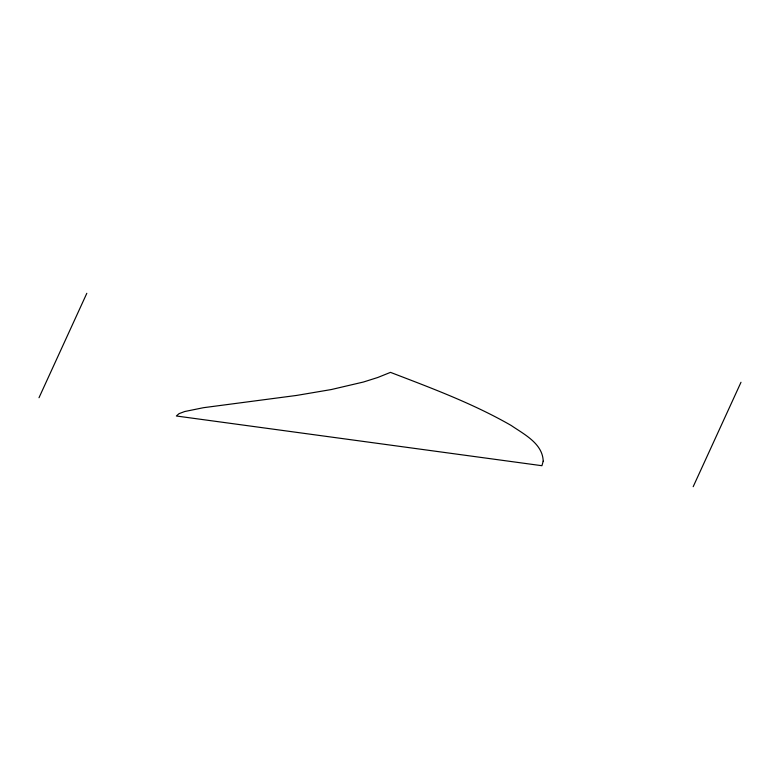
<?xml version="1.0" encoding="UTF-8"?>
<svg xmlns="http://www.w3.org/2000/svg" width="780" height="780" viewBox="0 0 780 780"><rect width="100%" height="100%" fill="white"/><g stroke="black" fill="none" stroke-linecap="round" stroke-linejoin="round"><path stroke-width="1.17" d="M39 397.732L86.814 293.309M693.186 486.691L741 382.268M543.202 461.204L541.925 465.709L176.348 415.994L179.049 413.654L184.694 411.528L203.482 407.696L296.615 395.431L331.276 389.552L363.431 382.024L377.754 377.491L390.488 372.372C431.506 388.118 472.982 403.523 511.183 425.47C523.955 434.236 542.734 443.527 543.202 461.204"/></g></svg>
